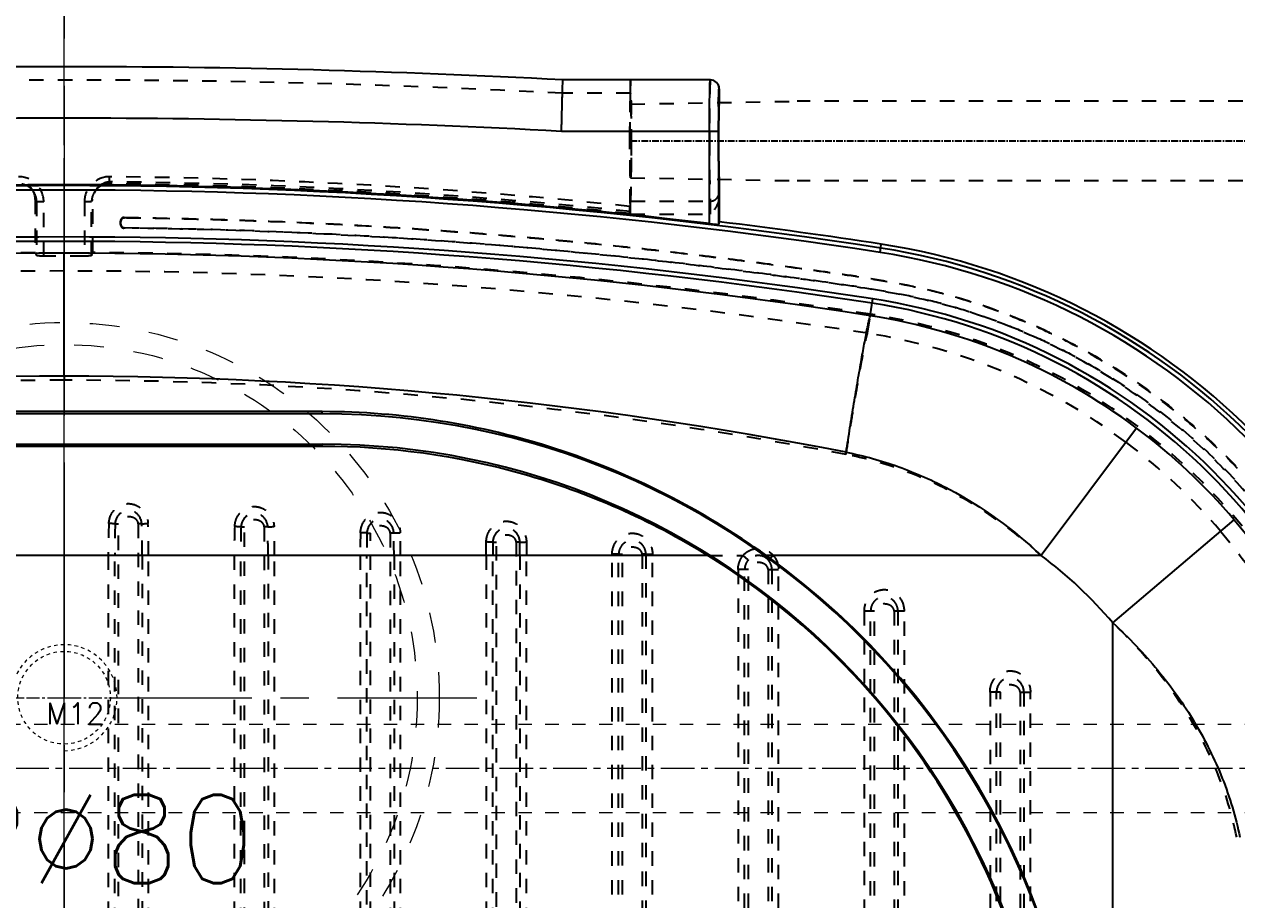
# Model space of a CAD drawing. Header units: millimetres. Extents: x 1937 to 4271, y -9032 to 1737.
# Drawn here: x 2711.5 to 2848.9, y -880.1 to -780.9 of the extents above; entities that cross this region are included whole.
import ezdxf
from ezdxf.enums import TextEntityAlignment as Align

# ---------------------------------------------------------------- set-up
doc = ezdxf.new("R2010")
doc.units = ezdxf.units.MM
doc.header["$LTSCALE"] = 16.335
doc.linetypes.add('CENTER', pattern=[0.6, 0.375, -0.075, 0.075, -0.075])
doc.linetypes.add('HIDDEN', pattern=[0.2, 0.1, -0.1])
doc.layers.get('0').update_dxf_attribs({"linetype": 'CONTINUOUS'})
for name, color, linetype, lineweight in [('center', 1, 'CENTER', 9), ('cool', 153, 'HIDDEN', 9), ('moldbase', 7, 'CONTINUOUS', 20), ('screw', 33, 'CONTINUOUS', 13), ('sp', 193, 'CONTINUOUS', 9)]:
    doc.layers.add(name, color=color, linetype=linetype, lineweight=lineweight)
doc.layers.add('DEFAULT_2', color=8, linetype='HIDDEN')
doc.styles.add('TXT', font='txt.shx', dxfattribs={"bigfont": 'gbcbig.shx'})

# ---------------------------------------------------------------- blocks, each defined once
blk = doc.blocks.new('sp_80_th', base_point=(283.27, -1197.21))
at = {"layer": 'sp', "color": 1, "linetype": 'CENTER', "ltscale": 2.643404}
for p, q in [((283.27, -1243.96), (283.27, -1150.46)), ((236.52, -1197.21), (330.02, -1197.21))]:
    blk.add_line(p, q, dxfattribs=at)
at = {"layer": 'sp', "linetype": 'HIDDEN', "ltscale": 2.073258}
for radius in [42.5, 40]:
    blk.add_circle((283.27, -1197.21), radius, dxfattribs=at)
at = {"layer": 'sp', "color": 6, "style": 'TXT'}
blk.add_text('SP%%c80', height=10, dxfattribs=at).set_placement((283.27, -1213.21), align=Align.MIDDLE)
blk = doc.blocks.new('screw_m12_g')
at = {"layer": 'screw', "color": 1, "linetype": 'CENTER', "ltscale": 0.24}
for p, q in [((0, -6.6), (0, 6.6)), ((-6.6, 0), (6.6, 0))]:
    blk.add_line(p, q, dxfattribs=at)
at = {"layer": 'screw', "color": 33, "linetype": 'HIDDEN', "ltscale": 0.24}
blk.add_circle((0, 0), 5.25, dxfattribs=at)
at = {"layer": 'screw', "color": 92, "linetype": 'HIDDEN', "ltscale": 0.24}
blk.add_arc((0, 0), 6, 270, 180, dxfattribs=at)
at = {"layer": 'screw', "color": 6, "style": 'TXT'}
blk.add_text('M12', height=2.4, dxfattribs=at).set_placement((-2.04, -3))
blk = doc.blocks.new('7')
at = {"layer": 'cool', "ltscale": 0.932966}
for p, q in [((72.6, -1087.21), (493.94, -1087.21)), ((72.6, -1097.21), (493.94, -1097.21))]:
    blk.add_line(p, q, dxfattribs=at)
at = {"layer": 'cool', "color": 1, "linetype": 'CENTER', "ltscale": 0.621977}
blk.add_line((58.27, -1092.21), (508.27, -1092.21), dxfattribs=at)

msp = doc.modelspace()

# ---------------------------------------------------------------- linework, layer by layer
at = {"color": 7, "linetype": 'Continuous'}
for p, q in [((2772.377, -793.064), (2772.501, -788.366)), ((2772.501, -788.366), (2772.531, -787.235)), ((2772.531, -787.228), (2772.531, -787.235)), ((2789.259, -787.228), (2772.531, -787.235)), ((2789.244, -787.235), (2789.259, -787.228)), ((2790.249, -788.24), (2790.264, -788.233)), ((2790.264, -788.233), (2790.264, -789.809)), ((2790.166, -793.064), (2772.377, -793.064)), ((2789.161, -803.518), (2789.161, -793.064)), ((2790.166, -793.064), (2790.166, -803.589)), ((2790.264, -798.501), (2790.264, -803.302)), ((2790.264, -803.302), (2790.166, -803.589)), ((2808.481, -806.782), (2808.626, -805.842)), ((2716.045, -820.79), (2716.045, -806.87)), ((2807.377, -813.955), (2807.672, -812.038)), ((2745.291, -824.812), (2686.8, -824.812)), ((2745.291, -825.072), (2686.8, -825.072)), ((2745.291, -825.072), (2745.291, -824.812)), ((2837.538, -826.664), (2826.739, -841.108)), ((2686.8, -828.499), (2745.291, -828.499)), ((2686.8, -828.703), (2745.291, -828.703)), ((2745.291, -828.703), (2745.291, -828.499)), ((2834.846, -848.731), (2848.599, -837.066)), ((2788.985, -841.108), (2643.105, -841.108)), ((2826.739, -841.108), (2795.612, -841.108)), ((2834.846, -1005.689), (2834.846, -848.731))]:
    msp.add_line(p, q, dxfattribs=at)
for centre, radius, start, end in [((2716.045, -1853.201), 1067.462, 86.96671, 93.03329), ((2789.244, -788.24), 1.005, 0.00712, 89.98758), ((2789.259, -788.233), 1.005, 0.01038, 89.99978), ((3033.088, -793.023), 242.923, 179.34361, 180.00962), ((2716.045, -1853.201), 1061.633, 86.958387, 93.041613), ((2716.045, -1407.419), 608.21, 81.250995, 98.749005), ((2716.045, -1407.419), 608.311, 83.09667, 97.681099), ((2716.045, -1407.419), 607.708, 81.250995, 98.749005), ((2716.045, -1407.419), 608.659, 81.250995, 82.995986), ((2716.045, -1407.419), 602.39, 81.250995, 98.749005), ((2716.045, -1407.419), 601.889, 81.250995, 98.749005), ((2797.098, -880.748), 75.339, 8.97361, 81.25099), ((2797.098, -880.748), 75.788, 8.97361, 81.25099), ((2716.182, -1400.817), 593.947, 90.013169, 98.858899), ((2715.909, -1400.817), 593.947, 81.141101, 89.986831), ((2797.098, -880.748), 74.837, 8.97361, 81.25099), ((2797.098, -880.748), 69.018, 8.97361, 81.25099), ((2797.098, -880.748), 69.519, 8.97361, 81.25099), ((2796.955, -880.833), 67.685, 53.15878, 81.14169), ((2716.297, -1282.847), 462.057, 90.03121, 101.08543), ((2715.793, -1282.847), 462.057, 78.91457, 89.96879), ((2745.291, -911.356), 86.284, 0, 90), ((2797.098, -880.748), 67.531, 40.30441, 53.21341), ((2745.291, -911.356), 82.857, 0, 90), ((2745.291, -911.356), 82.729, 0, 58.11868), ((2745.291, -911.356), 86.413, 0, 54.38456), ((2797.098, -880.748), 49.497, 40.30441, 53.21341)]:
    msp.add_arc(centre, radius, start, end, dxfattribs=at)
for points, knots in [([(2789.161, -793.064), (2789.161, -792.687), (2789.162, -791.948), (2789.166, -790.873), (2789.174, -789.882), (2789.182, -789.126), (2789.191, -788.591), (2789.197, -788.251), (2789.204, -787.956), (2789.211, -787.711), (2789.219, -787.516), (2789.225, -787.386), (2789.232, -787.31), (2789.235, -787.272), (2789.239, -787.25), (2789.241, -787.237), (2789.244, -787.235)], [0, 0, 0, 0, 0.1937989, 0.3805943, 0.5526855, 0.7037613, 0.7696352, 0.8281692, 0.8787953, 0.921081, 0.9546045, 0.9790222, 0.9877625, 0.994169, 0.9982342, 1, 1, 1, 1]), ([(2790.182, -790.24), (2790.183, -790.094), (2790.187, -789.818), (2790.194, -789.426), (2790.202, -789.085), (2790.21, -788.798), (2790.218, -788.595), (2790.224, -788.463), (2790.229, -788.387), (2790.234, -788.328), (2790.238, -788.283), (2790.243, -788.258), (2790.246, -788.242), (2790.249, -788.24)], [0, 0, 0, 0, 0.2184594, 0.4147317, 0.5860182, 0.7299113, 0.8445999, 0.8904459, 0.9283913, 0.9583552, 0.9802717, 0.9941031, 1, 1, 1, 1]), ([(2790.189, -794.155), (2790.189, -793.873), (2790.189, -793.318), (2790.194, -792.513), (2790.2, -791.771), (2790.208, -791.206), (2790.216, -790.806), (2790.222, -790.553), (2790.228, -790.335), (2790.234, -790.153), (2790.241, -790.01), (2790.247, -789.915), (2790.253, -789.86), (2790.256, -789.832), (2790.259, -789.819), (2790.262, -789.809), (2790.264, -789.809)], [0, 0, 0, 0, 0.1947731, 0.3824301, 0.5551573, 0.7065486, 0.7724377, 0.8308821, 0.8813085, 0.9232823, 0.9563795, 0.9802597, 0.9886945, 0.9947759, 0.9985073, 1, 1, 1, 1]), ([(2790.264, -798.501), (2790.262, -798.501), (2790.259, -798.491), (2790.256, -798.477), (2790.253, -798.45), (2790.247, -798.395), (2790.241, -798.3), (2790.234, -798.157), (2790.228, -797.975), (2790.222, -797.757), (2790.216, -797.503), (2790.208, -797.104), (2790.2, -796.538), (2790.194, -795.796), (2790.189, -794.992), (2790.189, -794.437), (2790.189, -794.155)], [0, 0, 0, 0, 0.0014933, 0.0052251, 0.011307, 0.0197421, 0.0436226, 0.0767199, 0.1186935, 0.1691198, 0.2275639, 0.2934529, 0.4448439, 0.6175707, 0.8052273, 1, 1, 1, 1]), ([(2789.161, -803.518), (2789.287, -803.534), (2789.471, -803.554), (2789.705, -803.576), (2789.855, -803.589), (2789.979, -803.596), (2790.072, -803.599), (2790.13, -803.598), (2790.156, -803.594), (2790.165, -803.591), (2790.166, -803.589)], [0, 0, 0, 0, 0.3776456, 0.5489938, 0.6996782, 0.8240143, 0.917441, 0.9762554, 0.9922968, 1, 1, 1, 1]), ([(2804.634, -829.411), (2804.78, -828.489), (2805.075, -826.647), (2805.52, -823.927), (2805.954, -821.338), (2806.357, -819.011), (2806.667, -817.29), (2806.887, -816.13), (2807.022, -815.443), (2807.138, -814.886), (2807.233, -814.461), (2807.308, -814.165), (2807.354, -814.01), (2807.377, -813.955)], [0, 0, 0, 0, 0.1783258, 0.3565287, 0.5265791, 0.6797216, 0.8077533, 0.8606598, 0.9054045, 0.9415544, 0.9692082, 0.9886031, 1, 1, 1, 1]), ([(2795.612, -841.108), (2791.973, -838.501), (2784.29, -833.832), (2771.837, -828.679), (2758.734, -825.522), (2749.767, -824.812), (2745.291, -824.812)], [0, 0, 0, 0, 0.2500596, 0.4999642, 0.7499153, 1, 1, 1, 1]), ([(2745.291, -828.703), (2752.935, -828.703), (2768.297, -830.814), (2782.495, -837.071), (2788.985, -841.108)], [0, 0, 0, 0, 0.5000466, 1, 1, 1, 1]), ([(2804.634, -829.411), (2806.658, -829.806), (2810.677, -830.922), (2818.399, -834.357), (2823.617, -838.18), (2826.739, -841.108)], [0, 0, 0, 0, 0.2445622, 0.492362, 1, 1, 1, 1]), ([(2848.599, -837.066), (2850.59, -839.413), (2854.26, -844.38), (2858.705, -852.5), (2862.005, -861.148), (2863.395, -867.165), (2863.88, -870.203)], [0, 0, 0, 0, 0.2500734, 0.5000434, 0.7499946, 1, 1, 1, 1]), ([(2834.846, -848.731), (2836.664, -850.402), (2840.046, -853.944), (2844.259, -859.864), (2847.422, -866.24), (2848.78, -870.745), (2849.247, -873.016)], [0, 0, 0, 0, 0.2583339, 0.5105977, 0.757417, 1, 1, 1, 1])]:
    msp.add_open_spline(points, degree=3, knots=knots, dxfattribs=at)
at = {"layer": 'center', "color": 1, "linetype": 'CENTER', "ltscale": 2.674503}
msp.add_line((2716.045, -1212.21), (2716.045, -722.21), dxfattribs=at)
at = {"layer": 'center', "color": 1, "linetype": 'CENTER', "ltscale": 1.853314}
msp.add_line((2716.045, -1116.941), (2716.045, -737.48), dxfattribs=at)
at = {"layer": 'center', "color": 1, "linetype": 'CENTER', "ltscale": 1.86513}
msp.add_line((2716.045, -1087.11), (2716.045, -785.74), dxfattribs=at)
at = {"layer": 'DEFAULT_2', "color": 8, "linetype": 'HIDDEN'}
for p, q in [((2780.214, -788.735), (2780.214, -787.228)), ((2772.377, -793.064), (2772.491, -788.743)), ((2772.491, -788.743), (2772.491, -788.735)), ((2780.214, -788.735), (2772.491, -788.735)), ((2780.214, -788.735), (2780.199, -788.743)), ((2780.214, -789.984), (2799.077, -789.655)), ((2941.045, -789.655), (2799.077, -789.655)), ((2780.125, -793.064), (2780.125, -801.561)), ((2721.193, -799.007), (2721.2, -798.204)), ((2721.193, -799.007), (2721.344, -798.783)), ((2780.214, -798.326), (2799.077, -798.655)), ((2941.045, -798.655), (2799.077, -798.655)), ((2712.589, -799.903), (2712.437, -799.677)), ((2712.779, -800.799), (2712.779, -806.791)), ((2712.931, -801.027), (2712.779, -800.799)), ((2719.311, -800.799), (2719.159, -801.027)), ((2719.311, -806.791), (2719.311, -800.799)), ((2719.653, -799.677), (2719.502, -799.903)), ((2712.931, -801.027), (2712.931, -807.133)), ((2712.931, -801.027), (2713.735, -801.027)), ((2713.735, -807.187), (2713.735, -801.027)), ((2718.356, -801.027), (2718.356, -807.187)), ((2718.356, -801.027), (2719.159, -801.027)), ((2719.159, -807.133), (2719.159, -801.027)), ((2780.139, -802.372), (2780.215, -802.151)), ((2780.214, -802.454), (2780.214, -802.152)), ((2780.236, -800.971), (2789.241, -800.971)), ((2722.427, -803.622), (2722.427, -803.22)), ((2722.427, -803.22), (2722.469, -803.284)), ((2722.469, -803.56), (2722.427, -803.622)), ((2722.469, -803.56), (2722.469, -803.284)), ((2722.833, -802.818), (2722.875, -802.882)), ((2780.214, -802.454), (2789.277, -802.454)), ((2722.866, -803.961), (2722.824, -804.024)), ((2712.779, -806.791), (2712.931, -807.133)), ((2719.159, -807.133), (2719.311, -806.791)), ((2807.073, -815.936), (2807.377, -813.955)), ((2716.045, -820.79), (2716.045, -821.247)), ((2721.821, -837.52), (2722.215, -837.52)), ((2722.215, -1016.901), (2722.215, -837.52)), ((2724.447, -837.52), (2724.447, -1016.901)), ((2724.841, -837.52), (2724.447, -837.52)), ((2736.086, -837.866), (2736.486, -837.866)), ((2736.486, -1016.554), (2736.486, -837.866)), ((2738.718, -837.866), (2738.718, -1016.554)), ((2739.119, -837.866), (2738.718, -837.866)), ((2750.345, -838.556), (2750.757, -838.556)), ((2750.757, -1015.864), (2750.757, -838.556)), ((2752.989, -838.556), (2752.989, -1015.864)), ((2753.401, -838.556), (2752.989, -838.556)), ((2763.857, -841.108), (2763.869, -839.573)), ((2764.601, -839.59), (2765.028, -839.59)), ((2765.028, -1014.83), (2765.028, -839.59)), ((2767.26, -839.59), (2767.26, -1014.83)), ((2767.688, -839.59), (2767.26, -839.59)), ((2768.42, -839.573), (2768.432, -841.108)), ((2721.044, -841.108), (2721.044, -1013.313)), ((2721.786, -1013.313), (2721.786, -841.108)), ((2724.877, -841.048), (2724.877, -1013.313)), ((2725.619, -1013.313), (2725.619, -841.108)), ((2735.315, -841.108), (2735.315, -1013.313)), ((2736.057, -1013.313), (2736.057, -841.108)), ((2739.148, -841.061), (2739.148, -1013.313)), ((2739.89, -1013.313), (2739.89, -841.108)), ((2749.586, -841.108), (2749.586, -1013.313)), ((2750.333, -923.102), (2750.328, -841.108)), ((2753.419, -841.108), (2753.419, -1013.313)), ((2754.161, -1013.313), (2754.161, -841.108)), ((2763.857, -841.108), (2763.857, -1013.313)), ((2764.599, -1013.313), (2764.599, -841.108)), ((2767.69, -841.108), (2767.69, -1013.313)), ((2768.432, -1013.313), (2768.432, -841.108)), ((2778.128, -1013.45), (2778.128, -840.97)), ((2778.87, -841.108), (2778.87, -840.971)), ((2778.87, -840.971), (2779.299, -840.971)), ((2778.87, -1013.449), (2778.87, -841.108)), ((2779.299, -1013.449), (2779.299, -840.971)), ((2781.531, -840.971), (2781.531, -1013.449)), ((2781.961, -840.971), (2781.531, -840.971)), ((2781.961, -840.971), (2781.961, -1013.313)), ((2782.703, -1013.45), (2782.703, -840.97)), ((2788.985, -841.108), (2792.966, -841.108)), ((2793.556, -841.607), (2792.966, -841.108)), ((2795.816, -841.607), (2796.406, -841.108)), ((2792.399, -842.701), (2792.399, -1011.719)), ((2793.57, -842.701), (2792.399, -842.701)), ((2793.141, -1011.719), (2793.141, -842.701)), ((2793.57, -1011.719), (2793.57, -842.701)), ((2795.802, -842.701), (2795.802, -1011.719)), ((2795.802, -842.701), (2796.974, -842.701)), ((2796.232, -842.701), (2796.232, -1011.719)), ((2796.974, -1011.719), (2796.974, -842.701)), ((2807.841, -847.399), (2806.67, -847.399)), ((2806.67, -847.399), (2806.67, -1007.021)), ((2807.412, -1007.021), (2807.412, -847.399)), ((2807.841, -1007.021), (2807.841, -847.399)), ((2811.245, -847.399), (2810.073, -847.399)), ((2810.073, -847.399), (2810.073, -1007.021)), ((2810.503, -847.399), (2810.503, -1007.021)), ((2811.245, -1007.021), (2811.245, -847.399)), ((2822.112, -856.566), (2820.941, -856.566)), ((2820.941, -856.566), (2820.941, -997.854)), ((2821.683, -997.854), (2821.683, -856.566)), ((2822.112, -997.854), (2822.112, -856.566)), ((2824.344, -856.566), (2825.516, -856.566)), ((2824.344, -856.566), (2824.344, -997.854)), ((2824.774, -856.566), (2824.774, -997.854)), ((2825.516, -997.854), (2825.516, -856.566))]:
    msp.add_line(p, q, dxfattribs=at)
at = {"layer": 'DEFAULT_2', "color": 1, "linetype": 'CENTER', "ltscale": 0.125017}
msp.add_line((2780.214, -794.155), (3041.045, -794.155), dxfattribs=at)
at = {"layer": 'DEFAULT_2', "color": 8, "linetype": 'HIDDEN'}
for centre, radius, start, end in [((2716.045, -1853.201), 1065.954, 86.964565, 93.035435), ((2870.615, -792.523), 80.418, 178.6578, 179.34297), ((2827.778, -791.525), 37.569, 178.24148, 178.64979), ((2972.934, -793.817), 182.744, 179.40958, 179.68482), ((2932.462, -793.402), 142.271, 179.27444, 179.40877), ((3031.211, -794.147), 241.022, 179.74066, 180.00195), ((3031.983, -794.158), 241.794, 179.99929, 180.31745), ((2982.174, -794.419), 191.985, 180.32176, 180.58275), ((2937.193, -794.853), 147.002, 180.59209, 180.72341), ((2831.25, -796.691), 41.042, 181.36737, 181.73963), ((2710.912, -801.027), 2.823, 359.9901, 90.42155), ((2710.762, -800.8), 2.017, 0.03498, 67.64399), ((2721.179, -801.027), 2.823, 89.58174, 180.00713), ((2721.328, -800.8), 2.017, 112.35607, 179.9656), ((2721.332, -800.818), 2.035, 94.99806, 112.25869), ((2721.327, -800.764), 1.981, 89.51613, 94.9764), ((2716.045, -1407.419), 608.435, 83.953066, 89.51518), ((2716.045, -1407.419), 609.237, 83.962462, 89.515266), ((2716.045, -1407.419), 608.659, 83.948207, 89.501253), ((2722.828, -803.22), 0.401, 89.35002, 180.06226), ((2722.87, -803.283), 0.401, 89.34584, 180.06231), ((2722.87, -803.56), 0.401, 179.93987, 269.35798), ((2722.828, -803.623), 0.401, 179.93978, 269.36193), ((2716.045, -1407.419), 600.637, 90.311574, 98.749005), ((2716.045, -1407.419), 600.233, 89.779451, 90.220549), ((2716.045, -1407.419), 600.637, 81.250995, 89.688426), ((2716.182, -1400.817), 591.943, 90.013209, 98.859268), ((2715.909, -1400.817), 591.943, 81.140732, 89.986791), ((2797.098, -880.748), 67.766, 8.97361, 81.25099), ((2796.954, -880.833), 65.681, 53.15712, 81.13833), ((2716.283, -1293.595), 472.348, 90.02882, 100.83923), ((2715.807, -1293.595), 472.348, 79.16077, 89.97118), ((2797.098, -880.748), 65.528, 40.30442, 53.21341), ((2808.141, -841.015), 87.098, 177.67227, 180.06068), ((2891.618, -841.012), 169.832, 178.82169, 180.0202), ((2554.995, -841.012), 169.882, 359.98762, 1.17781), ((2638.498, -841.012), 87.121, 359.93696, 2.32447), ((2824.115, -841.036), 88.8, 177.92995, 180.04593), ((2909.522, -841.04), 173.466, 178.95168, 180.02241), ((2565.812, -841.037), 173.336, 359.99217, 1.04833), ((2651.05, -841.037), 88.84, 359.95462, 2.06985), ((2841.333, -841.073), 91.747, 178.40926, 180.02143), ((2929.575, -841.075), 179.247, 179.19491, 180.01055), ((2574.109, -841.075), 179.31, 359.98957, 0.80493), ((2662.378, -841.073), 91.782, 359.97869, 1.59022), ((2950.055, -841.101), 185.457, 179.53341, 180.0021), ((2582.204, -841.101), 185.486, 359.99795, 0.46656), ((2794.686, -842.626), 1.522, 42.06424, 137.94085)]:
    msp.add_arc(centre, radius, start, end, dxfattribs=at)
for points, knots in [([(2780.236, -800.97), (2780.247, -800.856), (2780.262, -800.553), (2780.281, -799.994), (2780.297, -799.235), (2780.318, -797.905), (2780.33, -796.412), (2780.335, -794.806), (2780.335, -793.54), (2780.332, -792.295), (2780.324, -791.114), (2780.312, -790.037), (2780.3, -789.221), (2780.288, -788.647), (2780.279, -788.286), (2780.269, -787.974), (2780.259, -787.715), (2780.249, -787.512), (2780.24, -787.377), (2780.232, -787.3), (2780.227, -787.261), (2780.222, -787.242), (2780.217, -787.228), (2780.214, -787.228)], [0, 0, 0, 0, 0.0250868, 0.0662498, 0.1220682, 0.1906592, 0.3564087, 0.4479075, 0.5410455, 0.6326373, 0.7195558, 0.7988367, 0.8677574, 0.8975939, 0.9239875, 0.9467116, 0.9655896, 0.980449, 0.9911549, 0.9949322, 0.9976539, 0.9993237, 1, 1, 1, 1]), ([(2789.259, -787.228), (2789.256, -787.228), (2789.253, -787.244), (2789.248, -787.265), (2789.243, -787.309), (2789.238, -787.366), (2789.234, -787.441), (2789.227, -787.572), (2789.219, -787.776), (2789.21, -788.065), (2789.201, -788.414), (2789.193, -788.817), (2789.186, -789.272), (2789.179, -789.774), (2789.171, -790.523), (2789.163, -791.538), (2789.159, -792.457), (2789.157, -792.977), (2789.157, -793.064)], [0, 0, 0, 0, 0.001671, 0.0060449, 0.0132238, 0.0232077, 0.0359843, 0.0515357, 0.0907936, 0.1405724, 0.2004327, 0.2697901, 0.3479654, 0.4342403, 0.527746, 0.7327897, 0.9554331, 1, 1, 1, 1]), ([(2790.264, -788.233), (2790.262, -788.232), (2790.257, -788.244), (2790.254, -788.26), (2790.249, -788.292), (2790.243, -788.357), (2790.234, -788.472), (2790.226, -788.644), (2790.217, -788.864), (2790.209, -789.13), (2790.201, -789.438), (2790.191, -789.928), (2790.18, -790.625), (2790.171, -791.546), (2790.164, -792.556), (2790.161, -793.621), (2790.161, -794.704), (2790.165, -796.079), (2790.175, -797.357), (2790.193, -798.496), (2790.207, -799.145), (2790.224, -799.624), (2790.236, -799.884), (2790.246, -799.982)], [0, 0, 0, 0, 0.0006219, 0.0022274, 0.0048868, 0.0086047, 0.0192, 0.033959, 0.0527473, 0.0753933, 0.1017217, 0.1315062, 0.2003609, 0.2796239, 0.366568, 0.4582221, 0.5514511, 0.6430597, 0.8090468, 0.8777455, 0.9336529, 0.9748824, 1, 1, 1, 1]), ([(2780.199, -788.743), (2780.197, -788.744), (2780.195, -788.754), (2780.191, -788.77), (2780.188, -788.798), (2780.183, -788.855), (2780.177, -788.951), (2780.17, -789.095), (2780.164, -789.277), (2780.157, -789.495), (2780.152, -789.747), (2780.144, -790.144), (2780.136, -790.705), (2780.13, -791.44), (2780.126, -792.236), (2780.125, -792.785), (2780.125, -793.064)], [0, 0, 0, 0, 0.0018297, 0.005921, 0.0123416, 0.0210897, 0.0455133, 0.0790383, 0.1213246, 0.1719491, 0.230478, 0.2963439, 0.4473966, 0.6194591, 0.8062272, 1, 1, 1, 1]), ([(2780.142, -794.155), (2780.142, -793.884), (2780.142, -793.352), (2780.146, -792.58), (2780.153, -791.868), (2780.16, -791.325), (2780.168, -790.942), (2780.173, -790.699), (2780.179, -790.489), (2780.186, -790.314), (2780.192, -790.177), (2780.198, -790.086), (2780.203, -790.033), (2780.206, -790.007), (2780.209, -789.994), (2780.212, -789.984), (2780.214, -789.984)], [0, 0, 0, 0, 0.1947775, 0.3824488, 0.5551729, 0.7065553, 0.7724403, 0.8308838, 0.8813076, 0.9232782, 0.9563756, 0.9802571, 0.9886922, 0.9947739, 0.9985057, 1, 1, 1, 1]), ([(2780.214, -789.984), (2780.216, -789.984), (2780.219, -789.993), (2780.222, -790.007), (2780.226, -790.033), (2780.231, -790.085), (2780.237, -790.176), (2780.243, -790.314), (2780.249, -790.488), (2780.255, -790.698), (2780.261, -790.941), (2780.268, -791.324), (2780.276, -791.867), (2780.282, -792.579), (2780.286, -793.352), (2780.287, -793.884), (2780.287, -794.155)], [0, 0, 0, 0, 0.0014707, 0.0051763, 0.0112334, 0.0196457, 0.0434875, 0.0765534, 0.1185013, 0.1689107, 0.2273478, 0.2932344, 0.4446412, 0.6174132, 0.8051491, 1, 1, 1, 1]), ([(2790.241, -790.022), (2790.24, -790.046), (2790.234, -790.163), (2790.23, -790.279), (2790.227, -790.372)], [0, 0, 0, 0, 0.2071106, 1, 1, 1, 1]), ([(2780.214, -798.326), (2780.212, -798.326), (2780.209, -798.316), (2780.206, -798.303), (2780.203, -798.277), (2780.198, -798.224), (2780.192, -798.133), (2780.186, -797.996), (2780.179, -797.821), (2780.173, -797.611), (2780.168, -797.368), (2780.16, -796.985), (2780.153, -796.442), (2780.146, -795.73), (2780.142, -794.958), (2780.142, -794.426), (2780.142, -794.155)], [0, 0, 0, 0, 0.0014943, 0.0052261, 0.0113078, 0.0197429, 0.0436244, 0.0767218, 0.1186924, 0.1691162, 0.2275597, 0.2934447, 0.4448271, 0.6175512, 0.8052225, 1, 1, 1, 1]), ([(2780.287, -794.155), (2780.287, -794.426), (2780.286, -794.958), (2780.282, -795.731), (2780.276, -796.443), (2780.268, -796.986), (2780.261, -797.369), (2780.255, -797.612), (2780.249, -797.822), (2780.243, -797.996), (2780.237, -798.133), (2780.231, -798.225), (2780.226, -798.277), (2780.222, -798.303), (2780.219, -798.316), (2780.216, -798.326), (2780.214, -798.326)], [0, 0, 0, 0, 0.1948509, 0.3825868, 0.5553588, 0.7067656, 0.7726522, 0.8310893, 0.8814987, 0.9234466, 0.9565125, 0.9803543, 0.9887666, 0.9948237, 0.9985293, 1, 1, 1, 1]), ([(2789.156, -794.155), (2789.156, -794.942), (2789.16, -796.422), (2789.173, -798.186), (2789.191, -799.394), (2789.205, -800.081), (2789.22, -800.588), (2789.232, -800.865), (2789.241, -800.971)], [0, 0, 0, 0, 0.3463777, 0.6512038, 0.7763839, 0.8781312, 0.9534401, 1, 1, 1, 1]), ([(2790.203, -796.709), (2790.204, -796.798), (2790.209, -797.119), (2790.214, -797.439), (2790.22, -797.67)], [0, 0, 0, 0, 0.278581, 1, 1, 1, 1]), ([(2790.227, -797.937), (2790.228, -797.971), (2790.232, -798.088), (2790.236, -798.205), (2790.241, -798.288)], [0, 0, 0, 0, 0.292273, 1, 1, 1, 1]), ([(2712.588, -799.903), (2712.496, -799.765), (2712.277, -799.511), (2711.731, -799.132), (2711.226, -799.004), (2710.897, -799.007)], [0, 0, 0, 0, 0.2505881, 0.501399, 1, 1, 1, 1]), ([(2721.193, -799.007), (2720.864, -799.004), (2720.359, -799.132), (2719.813, -799.511), (2719.594, -799.765), (2719.503, -799.903)], [0, 0, 0, 0, 0.4985867, 0.7494083, 1, 1, 1, 1]), ([(2790.241, -798.288), (2790.243, -798.319), (2790.246, -798.371), (2790.25, -798.442), (2790.258, -798.474), (2790.259, -798.501), (2790.264, -798.501)], [0, 0, 0, 0, 0.4313676, 0.7421325, 0.931207, 1, 1, 1, 1]), ([(2712.931, -801.027), (2712.931, -800.928), (2712.9, -800.533), (2712.751, -800.15), (2712.588, -799.903)], [0, 0, 0, 0, 0.2511862, 1, 1, 1, 1]), ([(2719.503, -799.903), (2719.448, -799.986), (2719.253, -800.33), (2719.159, -800.731), (2719.159, -801.027)], [0, 0, 0, 0, 0.2512409, 1, 1, 1, 1]), ([(2789.241, -800.971), (2789.366, -800.97), (2789.629, -800.92), (2789.969, -800.7), (2790.194, -800.365), (2790.245, -800.105), (2790.246, -799.982)], [0, 0, 0, 0, 0.2418302, 0.5026167, 0.7617511, 1, 1, 1, 1]), ([(2790.264, -800.452), (2790.265, -800.828), (2789.993, -801.578), (2789.516, -802.161), (2789.277, -802.454)], [0, 0, 0, 0, 0.4983213, 1, 1, 1, 1]), ([(2790.246, -799.982), (2790.248, -800.005), (2790.258, -800.162), (2790.261, -800.319), (2790.264, -800.452)], [0, 0, 0, 0, 0.1501747, 1, 1, 1, 1]), ([(2780.139, -802.372), (2780.137, -802.377), (2780.134, -802.332), (2780.133, -802.31), (2780.13, -802.222), (2780.128, -802.083), (2780.125, -801.854), (2780.125, -801.665), (2780.125, -801.561)], [0, 0, 0, 0, 0.0166577, 0.0769903, 0.1704554, 0.2938999, 0.6181192, 1, 1, 1, 1]), ([(2780.215, -802.151), (2780.216, -801.894), (2780.218, -801.548), (2780.227, -801.155), (2780.231, -801.018), (2780.236, -800.97)], [0, 0, 0, 0, 0.6536194, 0.8776707, 1, 1, 1, 1]), ([(2789.277, -802.454), (2789.277, -802.282), (2789.275, -801.96), (2789.269, -801.526), (2789.257, -801.203), (2789.25, -801.03), (2789.241, -800.971)], [0, 0, 0, 0, 0.3462249, 0.6510979, 0.8773141, 1, 1, 1, 1]), ([(2722.833, -802.818), (2727.706, -802.873), (2737.452, -803.1), (2749.623, -803.679), (2759.349, -804.318), (2766.638, -804.886), (2773.919, -805.541), (2781.192, -806.287), (2787.245, -806.977), (2792.081, -807.574), (2795.705, -808.052), (2799.327, -808.549), (2802.948, -809.045), (2806.567, -809.559), (2811.374, -810.368), (2817.319, -811.747), (2824.229, -814.176), (2830.862, -817.277), (2837.142, -821.042), (2843.008, -825.424), (2848.397, -830.381), (2853.255, -835.86), (2857.529, -841.805), (2860.569, -847.097), (2862.669, -851.497), (2864.072, -854.875), (2865.304, -858.319), (2866.365, -861.819), (2867.223, -865.374), (2867.899, -868.968), (2868.472, -872.579), (2869.152, -877.405), (2869.936, -883.447), (2870.731, -890.714), (2871.38, -897.996), (2871.886, -905.29), (2872.367, -915.025), (2872.512, -922.337), (2872.512, -927.21)], [0, 0, 0, 0, 0.0624997, 0.1249992, 0.1562495, 0.1874998, 0.2187501, 0.2500002, 0.2812507, 0.2968758, 0.3125004, 0.3281255, 0.3437516, 0.3593771, 0.3750041, 0.4062545, 0.4375047, 0.4687532, 0.5000009, 0.5312477, 0.5624938, 0.5937393, 0.6249845, 0.6562303, 0.671858, 0.6874853, 0.7031152, 0.7187452, 0.7343696, 0.7499981, 0.7656267, 0.7812512, 0.8125012, 0.8437513, 0.8750016, 0.9062518, 0.9375021, 1, 1, 1, 1]), ([(2872.449, -927.21), (2872.449, -922.339), (2872.304, -915.032), (2871.823, -905.302), (2871.318, -898.013), (2870.776, -891.948), (2870.272, -887.104), (2869.859, -883.474), (2869.408, -879.849), (2868.915, -876.229), (2868.404, -872.612), (2867.861, -868.999), (2867.172, -865.409), (2866.303, -861.859), (2865.251, -858.358), (2863.612, -853.77), (2861.129, -848.199), (2857.485, -841.853), (2853.214, -835.911), (2848.361, -830.434), (2842.975, -825.479), (2837.114, -821.099), (2831.882, -817.963), (2827.524, -815.784), (2824.175, -814.319), (2820.756, -813.028), (2817.277, -811.906), (2813.744, -810.966), (2810.163, -810.235), (2806.558, -809.638), (2802.944, -809.107), (2799.325, -808.607), (2795.705, -808.114), (2792.083, -807.64), (2787.249, -807.041), (2781.2, -806.351), (2773.932, -805.606), (2766.655, -804.951), (2759.37, -804.383), (2749.65, -803.744), (2737.485, -803.165), (2727.745, -802.937), (2722.875, -802.882)], [0, 0, 0, 0, 0.0624986, 0.0937491, 0.1249995, 0.1562495, 0.171875, 0.1875005, 0.2031253, 0.2187497, 0.2343764, 0.2500022, 0.2656277, 0.2812557, 0.2968832, 0.312511, 0.3437565, 0.375002, 0.4062474, 0.4374929, 0.4687384, 0.4999839, 0.5312293, 0.5468574, 0.5624847, 0.578112, 0.5937422, 0.6093689, 0.6249938, 0.6406234, 0.6562488, 0.6718731, 0.6874982, 0.7031234, 0.7187485, 0.7499987, 0.7812489, 0.8124992, 0.8437495, 0.8749999, 0.9374998, 1, 1, 1, 1]), ([(2871.306, -927.21), (2871.306, -924.794), (2871.258, -919.961), (2871.042, -912.715), (2870.69, -905.473), (2870.197, -898.24), (2869.548, -891.021), (2868.876, -885.018), (2868.288, -880.221), (2867.677, -875.424), (2867.013, -870.633), (2866.105, -865.884), (2865.255, -862.358), (2864.219, -858.88), (2862.602, -854.318), (2860.143, -848.782), (2856.528, -842.478), (2852.285, -836.579), (2847.459, -831.146), (2842.101, -826.237), (2836.264, -821.907), (2830.012, -818.197), (2823.419, -815.131), (2816.543, -812.771), (2809.448, -811.218), (2803.468, -810.331), (2798.675, -809.675), (2793.884, -809.032), (2787.893, -808.269), (2780.693, -807.44), (2773.482, -806.708), (2763.854, -805.851), (2751.802, -804.989), (2737.32, -804.303), (2727.656, -804.078), (2722.824, -804.024)], [0, 0, 0, 0, 0.0312382, 0.0624793, 0.0937235, 0.1249661, 0.1561991, 0.1874288, 0.2030517, 0.2186839, 0.2499458, 0.2655609, 0.2811806, 0.2968156, 0.3124589, 0.3437306, 0.3749873, 0.4062448, 0.4375077, 0.4687715, 0.5000281, 0.5313007, 0.5626037, 0.5938657, 0.6250824, 0.6563636, 0.6720048, 0.6876318, 0.7188599, 0.7500851, 0.7813237, 0.8125676, 0.8750458, 0.9375223, 1, 1, 1, 1]), ([(2722.866, -803.961), (2727.701, -804.016), (2737.371, -804.242), (2749.448, -804.814), (2759.098, -805.446), (2766.33, -806.007), (2773.555, -806.655), (2780.771, -807.389), (2787.978, -808.211), (2795.175, -809.115), (2801.161, -809.956), (2805.949, -810.633), (2809.53, -811.213), (2813.088, -811.925), (2816.602, -812.834), (2820.061, -813.929), (2823.462, -815.195), (2826.793, -816.635), (2831.129, -818.781), (2836.334, -821.875), (2842.164, -826.209), (2847.52, -831.119), (2852.344, -836.551), (2856.585, -842.45), (2860.199, -848.752), (2862.656, -854.287), (2864.274, -858.846), (2865.312, -862.323), (2866.16, -865.851), (2866.835, -869.416), (2867.373, -873.004), (2867.875, -876.595), (2868.363, -880.189), (2868.81, -883.788), (2869.218, -887.392), (2869.716, -892.202), (2870.252, -898.223), (2870.75, -905.46), (2871.226, -915.12), (2871.369, -922.375), (2871.369, -927.21)], [0, 0, 0, 0, 0.0625003, 0.1250002, 0.1562506, 0.1875009, 0.2187513, 0.2500015, 0.2812517, 0.3125019, 0.3437521, 0.3593771, 0.3750041, 0.3906307, 0.4062569, 0.4218864, 0.4375143, 0.4531417, 0.4687698, 0.5000153, 0.5312608, 0.5625064, 0.5937519, 0.6249974, 0.656243, 0.6874882, 0.7031164, 0.7187439, 0.734371, 0.7499976, 0.7656229, 0.7812493, 0.7968741, 0.8124989, 0.8281244, 0.84375, 0.8750001, 0.9062506, 0.9375012, 1, 1, 1, 1]), ([(2713.735, -807.191), (2713.634, -807.191), (2713.488, -807.19), (2713.302, -807.183), (2713.182, -807.176), (2713.084, -807.168), (2713.007, -807.159), (2712.962, -807.148), (2712.934, -807.141), (2712.931, -807.133)], [0, 0, 0, 0, 0.3721776, 0.5418616, 0.691057, 0.8149793, 0.9092282, 0.9710787, 1, 1, 1, 1]), ([(2719.159, -807.133), (2719.156, -807.141), (2719.128, -807.148), (2719.083, -807.159), (2719.006, -807.168), (2718.908, -807.176), (2718.788, -807.183), (2718.602, -807.19), (2718.456, -807.191), (2718.356, -807.191)], [0, 0, 0, 0, 0.0289264, 0.0907852, 0.1850396, 0.3089685, 0.4581645, 0.6278368, 1, 1, 1, 1]), ([(2804.634, -829.674), (2804.767, -828.838), (2805.033, -827.172), (2805.434, -824.722), (2805.823, -822.409), (2806.18, -820.346), (2806.454, -818.831), (2806.647, -817.817), (2806.765, -817.22), (2806.865, -816.739), (2806.947, -816.372), (2807.013, -816.116), (2807.052, -815.983), (2807.073, -815.936)], [0, 0, 0, 0, 0.181967, 0.3626186, 0.5335895, 0.6862195, 0.8126049, 0.8644705, 0.9081591, 0.94333, 0.970154, 0.988935, 1, 1, 1, 1]), ([(2826.739, -841.108), (2823.608, -838.238), (2818.381, -834.5), (2810.671, -831.149), (2806.656, -830.06), (2804.634, -829.674)], [0, 0, 0, 0, 0.5063772, 0.7545534, 1, 1, 1, 1]), ([(2721.116, -837.478), (2721.128, -837.189), (2721.249, -836.61), (2721.726, -835.861), (2722.457, -835.351), (2723.33, -835.169), (2724.203, -835.35), (2724.936, -835.859), (2725.413, -836.609), (2725.535, -837.189), (2725.547, -837.478)], [0, 0, 0, 0, 0.1249982, 0.2499162, 0.3747787, 0.4997145, 0.6247205, 0.7497398, 0.8748693, 1, 1, 1, 1]), ([(2724.841, -837.52), (2724.83, -837.125), (2724.5, -836.328), (2723.33, -835.849), (2722.162, -836.329), (2721.833, -837.125), (2721.822, -837.52)], [0, 0, 0, 0, 0.256619, 0.5002793, 0.7436199, 1, 1, 1, 1]), ([(2735.373, -837.829), (2735.384, -837.537), (2735.504, -836.953), (2735.983, -836.198), (2736.719, -835.681), (2737.599, -835.498), (2738.481, -835.679), (2739.219, -836.194), (2739.701, -836.951), (2739.821, -837.537), (2739.832, -837.828)], [0, 0, 0, 0, 0.1249136, 0.2497402, 0.3745969, 0.4995747, 0.6245977, 0.749675, 0.8748661, 1, 1, 1, 1]), ([(2739.119, -837.866), (2739.109, -837.469), (2738.778, -836.667), (2737.602, -836.184), (2736.426, -836.667), (2736.096, -837.469), (2736.086, -837.866)], [0, 0, 0, 0, 0.25644, 0.5001687, 0.7437008, 1, 1, 1, 1]), ([(2749.621, -838.526), (2749.63, -838.231), (2749.748, -837.636), (2750.232, -836.868), (2750.978, -836.344), (2751.871, -836.158), (2752.765, -836.342), (2753.512, -836.866), (2753.999, -837.635), (2754.117, -838.23), (2754.125, -838.526)], [0, 0, 0, 0, 0.1250017, 0.2499174, 0.3747487, 0.4997046, 0.6246963, 0.7497364, 0.874862, 1, 1, 1, 1]), ([(2721.822, -837.52), (2721.771, -837.515), (2721.536, -837.498), (2721.301, -837.486), (2721.116, -837.478)], [0, 0, 0, 0, 0.2131294, 1, 1, 1, 1]), ([(2724.447, -837.52), (2724.447, -837.395), (2724.358, -837.142), (2724.066, -836.89), (2723.712, -836.746), (2723.331, -836.7), (2722.951, -836.747), (2722.596, -836.89), (2722.305, -837.142), (2722.215, -837.395), (2722.215, -837.52)], [0, 0, 0, 0, 0.124428, 0.2484839, 0.3736333, 0.4999918, 0.6263554, 0.7514999, 0.8755596, 1, 1, 1, 1]), ([(2724.841, -837.52), (2724.891, -837.515), (2725.126, -837.498), (2725.362, -837.486), (2725.547, -837.478)], [0, 0, 0, 0, 0.2128128, 1, 1, 1, 1]), ([(2736.086, -837.866), (2736.035, -837.862), (2735.798, -837.847), (2735.56, -837.835), (2735.373, -837.828)], [0, 0, 0, 0, 0.2123272, 1, 1, 1, 1]), ([(2738.718, -837.866), (2738.718, -837.756), (2738.644, -837.525), (2738.381, -837.261), (2738.015, -837.099), (2737.601, -837.043), (2737.187, -837.1), (2736.822, -837.263), (2736.56, -837.526), (2736.486, -837.757), (2736.486, -837.866)], [0, 0, 0, 0, 0.1092236, 0.2289693, 0.3608369, 0.5005891, 0.6402187, 0.7717915, 0.8911307, 1, 1, 1, 1]), ([(2739.119, -837.866), (2739.169, -837.862), (2739.407, -837.847), (2739.644, -837.835), (2739.832, -837.828)], [0, 0, 0, 0, 0.2118266, 1, 1, 1, 1]), ([(2753.401, -838.556), (2753.393, -838.155), (2753.062, -837.342), (2751.872, -836.853), (2750.684, -837.343), (2750.353, -838.155), (2750.345, -838.556)], [0, 0, 0, 0, 0.2563141, 0.5002414, 0.7439456, 1, 1, 1, 1]), ([(2752.989, -838.556), (2752.989, -838.431), (2752.9, -838.178), (2752.608, -837.926), (2752.254, -837.783), (2751.873, -837.736), (2751.493, -837.783), (2751.138, -837.926), (2750.847, -838.178), (2750.757, -838.431), (2750.757, -838.556)], [0, 0, 0, 0, 0.124428, 0.2484839, 0.3736333, 0.4999918, 0.6263554, 0.7514999, 0.8755596, 1, 1, 1, 1]), ([(2763.869, -839.573), (2763.874, -839.272), (2763.989, -838.666), (2764.477, -837.882), (2765.235, -837.348), (2766.142, -837.159), (2767.051, -837.346), (2767.809, -837.881), (2768.3, -838.665), (2768.414, -839.272), (2768.42, -839.573)], [0, 0, 0, 0, 0.1250188, 0.2499519, 0.3747788, 0.4997068, 0.6246636, 0.7497063, 0.8748456, 1, 1, 1, 1]), ([(2750.345, -838.556), (2750.294, -838.553), (2750.053, -838.54), (2749.812, -838.532), (2749.621, -838.526)], [0, 0, 0, 0, 0.2109626, 1, 1, 1, 1]), ([(2753.401, -838.556), (2753.452, -838.553), (2753.693, -838.54), (2753.935, -838.532), (2754.125, -838.526)], [0, 0, 0, 0, 0.2101519, 1, 1, 1, 1]), ([(2767.684, -839.59), (2767.679, -839.185), (2767.348, -838.359), (2766.143, -837.863), (2764.94, -838.361), (2764.61, -839.186), (2764.605, -839.59)], [0, 0, 0, 0, 0.2560786, 0.5002506, 0.7442041, 1, 1, 1, 1]), ([(2767.26, -839.59), (2767.26, -839.465), (2767.171, -839.213), (2766.879, -838.961), (2766.525, -838.817), (2766.144, -838.771), (2765.764, -838.817), (2765.409, -838.961), (2765.118, -839.213), (2765.028, -839.465), (2765.028, -839.59)], [0, 0, 0, 0, 0.124428, 0.2484839, 0.3736333, 0.4999918, 0.6263554, 0.7514999, 0.8755596, 1, 1, 1, 1]), ([(2778.128, -840.97), (2778.126, -840.665), (2778.238, -840.05), (2778.726, -839.252), (2779.491, -838.705), (2780.412, -838.513), (2781.333, -838.703), (2782.102, -839.248), (2782.593, -840.048), (2782.704, -840.665), (2782.703, -840.97)], [0, 0, 0, 0, 0.1249238, 0.24974, 0.3745959, 0.4995143, 0.6245188, 0.7495938, 0.8748255, 1, 1, 1, 1]), ([(2847.071, -838.362), (2849.002, -840.639), (2852.564, -845.459), (2856.878, -853.338), (2860.081, -861.729), (2861.43, -867.567), (2861.901, -870.515)], [0, 0, 0, 0, 0.2500786, 0.5000475, 0.7499947, 1, 1, 1, 1]), ([(2764.605, -839.59), (2764.553, -839.589), (2764.308, -839.581), (2764.063, -839.576), (2763.869, -839.573)], [0, 0, 0, 0, 0.2095146, 1, 1, 1, 1]), ([(2767.684, -839.59), (2767.735, -839.589), (2767.98, -839.581), (2768.225, -839.576), (2768.42, -839.573)], [0, 0, 0, 0, 0.20834, 1, 1, 1, 1]), ([(2781.961, -840.971), (2781.961, -840.76), (2781.875, -840.34), (2781.53, -839.81), (2781.014, -839.468), (2780.415, -839.346), (2779.816, -839.468), (2779.3, -839.811), (2778.955, -840.34), (2778.87, -840.76), (2778.87, -840.971)], [0, 0, 0, 0, 0.1296612, 0.2557286, 0.3786356, 0.5001538, 0.6215878, 0.744395, 0.8704493, 1, 1, 1, 1]), ([(2781.531, -840.971), (2781.531, -840.862), (2781.457, -840.63), (2781.194, -840.366), (2780.828, -840.204), (2780.414, -840.148), (2780, -840.205), (2779.635, -840.368), (2779.373, -840.631), (2779.299, -840.862), (2779.299, -840.971)], [0, 0, 0, 0, 0.1092236, 0.2289693, 0.3608369, 0.5005891, 0.6402187, 0.7717915, 0.8911307, 1, 1, 1, 1]), ([(2792.966, -841.108), (2793.176, -840.86), (2793.705, -840.445), (2794.526, -840.265), (2795.176, -840.336), (2795.645, -840.492), (2796.06, -840.76), (2796.296, -840.988), (2796.406, -841.108)], [0, 0, 0, 0, 0.2492942, 0.4984746, 0.6239933, 0.7493896, 0.874515, 1, 1, 1, 1]), ([(2778.87, -840.971), (2778.818, -840.971), (2778.571, -840.97), (2778.324, -840.97), (2778.128, -840.97)], [0, 0, 0, 0, 0.2072728, 1, 1, 1, 1]), ([(2781.961, -840.971), (2782.012, -840.971), (2782.259, -840.971), (2782.507, -840.97), (2782.703, -840.97)], [0, 0, 0, 0, 0.2072724, 1, 1, 1, 1]), ([(2792.399, -842.701), (2792.399, -842.415), (2792.492, -841.837), (2792.781, -841.326), (2792.966, -841.108)], [0, 0, 0, 0, 0.5000626, 1, 1, 1, 1]), ([(2793.556, -841.607), (2793.425, -841.752), (2793.216, -842.1), (2793.141, -842.5), (2793.141, -842.701)], [0, 0, 0, 0, 0.4924007, 1, 1, 1, 1]), ([(2795.802, -842.701), (2795.802, -842.576), (2795.713, -842.323), (2795.421, -842.072), (2795.067, -841.928), (2794.686, -841.882), (2794.306, -841.928), (2793.951, -842.072), (2793.66, -842.323), (2793.57, -842.576), (2793.57, -842.701)], [0, 0, 0, 0, 0.124428, 0.2484839, 0.3736333, 0.4999918, 0.6263554, 0.7514999, 0.8755596, 1, 1, 1, 1]), ([(2796.232, -842.701), (2796.232, -842.5), (2796.157, -842.1), (2795.948, -841.752), (2795.816, -841.607)], [0, 0, 0, 0, 0.5072816, 1, 1, 1, 1]), ([(2796.406, -841.108), (2796.591, -841.326), (2796.88, -841.837), (2796.974, -842.415), (2796.974, -842.701)], [0, 0, 0, 0, 0.4998929, 1, 1, 1, 1]), ([(2811.245, -847.399), (2811.245, -847.094), (2811.138, -846.478), (2810.648, -845.679), (2809.882, -845.134), (2808.961, -844.94), (2808.039, -845.13), (2807.27, -845.674), (2806.777, -846.475), (2806.67, -847.093), (2806.67, -847.399)], [0, 0, 0, 0, 0.1248976, 0.2497411, 0.3745171, 0.4994344, 0.6244358, 0.7495426, 0.8747294, 1, 1, 1, 1]), ([(2810.503, -847.399), (2810.503, -847.186), (2810.419, -846.763), (2810.074, -846.229), (2809.558, -845.882), (2808.957, -845.758), (2808.356, -845.882), (2807.84, -846.229), (2807.496, -846.763), (2807.412, -847.186), (2807.412, -847.399)], [0, 0, 0, 0, 0.1300319, 0.2561669, 0.3789168, 0.5001098, 0.6212442, 0.7439292, 0.8700643, 1, 1, 1, 1]), ([(2810.073, -847.399), (2810.073, -847.289), (2809.999, -847.058), (2809.736, -846.794), (2809.37, -846.632), (2808.956, -846.576), (2808.542, -846.633), (2808.177, -846.795), (2807.915, -847.059), (2807.841, -847.29), (2807.841, -847.399)], [0, 0, 0, 0, 0.1092236, 0.2289693, 0.3608369, 0.5005891, 0.6402187, 0.7717915, 0.8911307, 1, 1, 1, 1]), ([(2848.893, -873.016), (2848.438, -870.747), (2847.116, -866.248), (2842.977, -857.685), (2838.354, -852.035), (2834.846, -848.731)], [0, 0, 0, 0, 0.2440504, 0.4916747, 1, 1, 1, 1]), ([(2820.941, -856.566), (2820.941, -856.261), (2821.048, -855.644), (2821.538, -854.845), (2822.306, -854.3), (2823.226, -854.108), (2824.148, -854.298), (2824.916, -854.844), (2825.409, -855.643), (2825.516, -856.261), (2825.516, -856.566)], [0, 0, 0, 0, 0.1250099, 0.2499563, 0.3747901, 0.4997354, 0.6246964, 0.7497558, 0.8748488, 1, 1, 1, 1]), ([(2824.774, -856.566), (2824.774, -856.154), (2824.449, -855.311), (2823.227, -854.798), (2822.007, -855.312), (2821.683, -856.155), (2821.683, -856.566)], [0, 0, 0, 0, 0.2564287, 0.5002455, 0.7438741, 1, 1, 1, 1]), ([(2824.344, -856.566), (2824.344, -856.441), (2824.255, -856.188), (2823.963, -855.937), (2823.609, -855.793), (2823.228, -855.747), (2822.848, -855.793), (2822.493, -855.937), (2822.202, -856.188), (2822.112, -856.441), (2822.112, -856.566)], [0, 0, 0, 0, 0.124428, 0.2484839, 0.3736333, 0.4999918, 0.6263554, 0.7514999, 0.8755596, 1, 1, 1, 1])]:
    msp.add_open_spline(points, degree=3, knots=knots, dxfattribs=at)
msp.add_open_spline([(2789.157, -793.064), (2789.156, -793.428), (2789.156, -793.791), (2789.156, -794.155)], degree=3, dxfattribs=at)
at = {"layer": 'moldbase', "color": 1, "linetype": 'CENTER', "ltscale": 4.353841}
msp.add_line((2716.045, -617.21), (2716.045, -1317.21), dxfattribs=at)

# ---------------------------------------------------------------- block references
at = {"xscale": -1, "rotation": 180}
msp.add_blockref('7', (2432.778, -1957.42), dxfattribs=at)
at = {"layer": 'screw'}
msp.add_blockref('screw_m12_g', (2716.045, -857.21), dxfattribs=at)
at = {"layer": 'sp'}
msp.add_blockref('sp_80_th', (2716.045, -857.21), dxfattribs=at)

doc.saveas('drawing.dxf')
